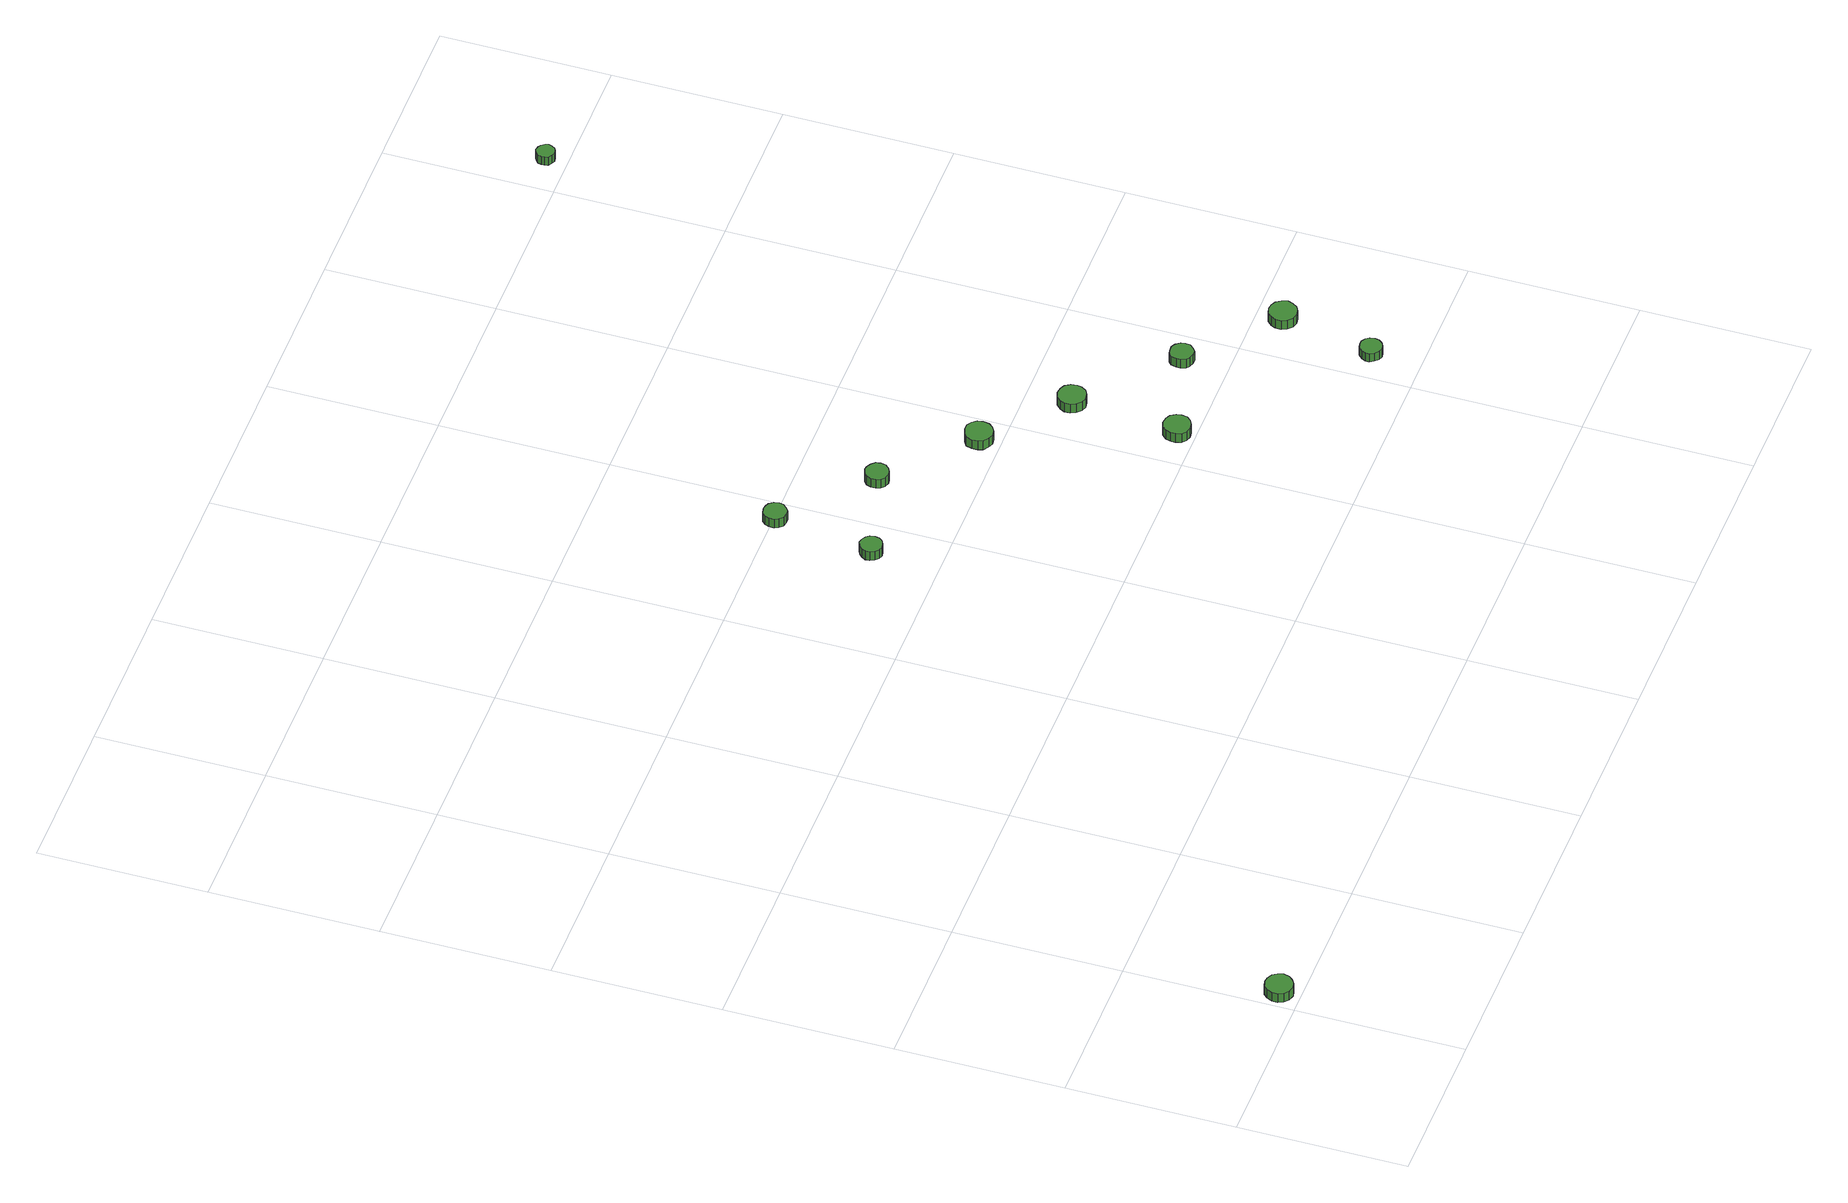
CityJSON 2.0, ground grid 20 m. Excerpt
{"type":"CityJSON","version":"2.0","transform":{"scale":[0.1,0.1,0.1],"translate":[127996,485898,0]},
"CityObjects":{
"tree1":{"type":"SolitaryVegetationObject","attributes":{"function":"something"},"geometry":[{"type":"MultiSurface","lod":"1","boundaries":[[[0,1,2,3,4,5,6,7,8,9,10,11,12,13,14]],[[15,16,17,18,19,20,21,22,23,24,25,26,27,28,29]],[[0,29,28,1]],[[1,28,27,2]],[[2,27,26,3]],[[3,26,25,4]],[[4,25,24,5]],[[5,24,23,6]],[[6,23,22,7]],[[7,22,21,8]],[[8,21,20,9]],[[9,20,19,10]],[[10,19,18,11]],[[11,18,17,12]],[[12,17,16,13]],[[13,16,15,14]],[[14,15,29,0]]]}]},
"tree2":{"type":"SolitaryVegetationObject","attributes":{"function":"something"},"geometry":[{"type":"MultiSurface","lod":"1","boundaries":[[[30,31,32,33,34,35,36,37,38,39,40,41,42,43,44]],[[45,46,47,48,49,50,51,52,53,54,55,56,57,58,59]],[[30,59,58,31]],[[31,58,57,32]],[[32,57,56,33]],[[33,56,55,34]],[[34,55,54,35]],[[35,54,53,36]],[[36,53,52,37]],[[37,52,51,38]],[[38,51,50,39]],[[39,50,49,40]],[[40,49,48,41]],[[41,48,47,42]],[[42,47,46,43]],[[43,46,45,44]],[[44,45,59,30]]]}]},
"tree3":{"type":"SolitaryVegetationObject","attributes":{"function":"something"},"geometry":[{"type":"MultiSurface","lod":"1","boundaries":[[[60,61,62,63,64,65,66,67,68,69,70,71,72,73,74]],[[75,76,77,78,79,80,81,82,83,84,85,86,87,88,89]],[[60,89,88,61]],[[61,88,87,62]],[[62,87,86,63]],[[63,86,85,64]],[[64,85,84,65]],[[65,84,83,66]],[[66,83,82,67]],[[67,82,81,68]],[[68,81,80,69]],[[69,80,79,70]],[[70,79,78,71]],[[71,78,77,72]],[[72,77,76,73]],[[73,76,75,74]],[[74,75,89,60]]]}]},
"tree4":{"type":"SolitaryVegetationObject","attributes":{"function":"something"},"geometry":[{"type":"MultiSurface","lod":"1","boundaries":[[[90,91,92,93,94,95,96,97,98,99,100,101,102,103,104]],[[105,106,107,108,109,110,111,112,113,114,115,116,117,118,119]],[[90,119,118,91]],[[91,118,117,92]],[[92,117,116,93]],[[93,116,115,94]],[[94,115,114,95]],[[95,114,113,96]],[[96,113,112,97]],[[97,112,111,98]],[[98,111,110,99]],[[99,110,109,100]],[[100,109,108,101]],[[101,108,107,102]],[[102,107,106,103]],[[103,106,105,104]],[[104,105,119,90]]]}]},
"tree5":{"type":"SolitaryVegetationObject","attributes":{"function":"something"},"geometry":[{"type":"MultiSurface","lod":"1","boundaries":[[[120,121,122,123,124,125,126,127,128,129,130,131,132,133,134]],[[135,136,137,138,139,140,141,142,143,144,145,146,147,148,149]],[[120,149,148,121]],[[121,148,147,122]],[[122,147,146,123]],[[123,146,145,124]],[[124,145,144,125]],[[125,144,143,126]],[[126,143,142,127]],[[127,142,141,128]],[[128,141,140,129]],[[129,140,139,130]],[[130,139,138,131]],[[131,138,137,132]],[[132,137,136,133]],[[133,136,135,134]],[[134,135,149,120]]]}]},
"tree6":{"type":"SolitaryVegetationObject","attributes":{"function":"something"},"geometry":[{"type":"MultiSurface","lod":"1","boundaries":[[[150,151,152,153,154,155,156,157,158,159,160,161,162,163,164]],[[165,166,167,168,169,170,171,172,173,174,175,176,177,178,179]],[[150,179,178,151]],[[151,178,177,152]],[[152,177,176,153]],[[153,176,175,154]],[[154,175,174,155]],[[155,174,173,156]],[[156,173,172,157]],[[157,172,171,158]],[[158,171,170,159]],[[159,170,169,160]],[[160,169,168,161]],[[161,168,167,162]],[[162,167,166,163]],[[163,166,165,164]],[[164,165,179,150]]]}]},
"tree7":{"type":"SolitaryVegetationObject","attributes":{"function":"something"},"geometry":[{"type":"MultiSurface","lod":"1","boundaries":[[[180,181,182,183,184,185,186,187,188,189,190,191,192,193,194]],[[195,196,197,198,199,200,201,202,203,204,205,206,207,208,209]],[[180,209,208,181]],[[181,208,207,182]],[[182,207,206,183]],[[183,206,205,184]],[[184,205,204,185]],[[185,204,203,186]],[[186,203,202,187]],[[187,202,201,188]],[[188,201,200,189]],[[189,200,199,190]],[[190,199,198,191]],[[191,198,197,192]],[[192,197,196,193]],[[193,196,195,194]],[[194,195,209,180]]]}]},
"tree8":{"type":"SolitaryVegetationObject","attributes":{"function":"something"},"geometry":[{"type":"MultiSurface","lod":"1","boundaries":[[[210,211,212,213,214,215,216,217,218,219,220,221,222,223,224]],[[225,226,227,228,229,230,231,232,233,234,235,236,237,238,239]],[[210,239,238,211]],[[211,238,237,212]],[[212,237,236,213]],[[213,236,235,214]],[[214,235,234,215]],[[215,234,233,216]],[[216,233,232,217]],[[217,232,231,218]],[[218,231,230,219]],[[219,230,229,220]],[[220,229,228,221]],[[221,228,227,222]],[[222,227,226,223]],[[223,226,225,224]],[[224,225,239,210]]]}]},
"tree9":{"type":"SolitaryVegetationObject","attributes":{"function":"something"},"geometry":[{"type":"MultiSurface","lod":"1","boundaries":[[[240,241,242,243,244,245,246,247,248,249,250,251,252,253,254]],[[255,256,257,258,259,260,261,262,263,264,265,266,267,268,269]],[[240,269,268,241]],[[241,268,267,242]],[[242,267,266,243]],[[243,266,265,244]],[[244,265,264,245]],[[245,264,263,246]],[[246,263,262,247]],[[247,262,261,248]],[[248,261,260,249]],[[249,260,259,250]],[[250,259,258,251]],[[251,258,257,252]],[[252,257,256,253]],[[253,256,255,254]],[[254,255,269,240]]]}]},
"tree10":{"type":"SolitaryVegetationObject","attributes":{"function":"something"},"geometry":[{"type":"MultiSurface","lod":"1","boundaries":[[[270,271,272,273,274,275,276,277,278,279,280,281,282,283,284]],[[285,286,287,288,289,290,291,292,293,294,295,296,297,298,299]],[[270,299,298,271]],[[271,298,297,272]],[[272,297,296,273]],[[273,296,295,274]],[[274,295,294,275]],[[275,294,293,276]],[[276,293,292,277]],[[277,292,291,278]],[[278,291,290,279]],[[279,290,289,280]],[[280,289,288,281]],[[281,288,287,282]],[[282,287,286,283]],[[283,286,285,284]],[[284,285,299,270]]]}]},
"tree11":{"type":"SolitaryVegetationObject","attributes":{"function":"something"},"geometry":[{"type":"MultiSurface","lod":"1","boundaries":[[[300,301,302,303,304,305,306,307,308,309,310,311,312,313,314]],[[315,316,317,318,319,320,321,322,323,324,325,326,327,328,329]],[[300,329,328,301]],[[301,328,327,302]],[[302,327,326,303]],[[303,326,325,304]],[[304,325,324,305]],[[305,324,323,306]],[[306,323,322,307]],[[307,322,321,308]],[[308,321,320,309]],[[309,320,319,310]],[[310,319,318,311]],[[311,318,317,312]],[[312,317,316,313]],[[313,316,315,314]],[[314,315,329,300]]]}]}
},
"vertices":[
[40,26,17],[38,32,17],[34,38,17],[28,41,17],[22,42,17],[15,40,17],[10,35,17],[7,29,17],[7,22,17],[10,16,17],[15,11,17],[22,9,17],[28,10,17],[34,14,17],[38,19,17],[38,19,4],[34,14,4],[28,10,4],[22,9,4],[15,11,4],[10,16,4],[7,22,4],[7,29,4],[10,35,4],[15,40,4],[22,42,4],[28,41,4],[34,38,4],[38,32,4],[40,26,4],
[569,680,18],[568,686,18],[565,690,18],[560,693,18],[555,694,18],[550,692,18],[546,688,18],[543,683,18],[543,678,18],[546,673,18],[550,669,18],[555,667,18],[560,668,18],[565,671,18],[568,675,18],[568,675,5],[565,671,5],[560,668,5],[555,667,5],[550,669,5],[546,673,5],[543,678,5],[543,683,5],[546,688,5],[550,692,5],[555,694,5],[560,693,5],[565,690,5],[568,686,5],[569,680,5],
[587,798,18],[586,804,18],[582,809,18],[577,811,18],[572,812,18],[566,810,18],[562,806,18],[560,801,18],[560,795,18],[562,790,18],[566,786,18],[572,785,18],[577,785,18],[582,788,18],[586,793,18],[586,793,5],[582,788,5],[577,785,5],[572,785,5],[566,786,5],[562,790,5],[560,795,5],[560,801,5],[562,806,5],[566,810,5],[572,812,5],[577,811,5],[582,809,5],[586,804,5],[587,798,5],
[684,712,18],[683,718,18],[679,722,18],[674,725,18],[669,726,18],[663,724,18],[659,720,18],[657,715,18],[657,709,18],[659,704,18],[663,700,18],[669,698,18],[674,699,18],[679,702,18],[683,706,18],[683,706,5],[679,702,5],[674,699,5],[669,698,5],[663,700,5],[659,704,5],[657,709,5],[657,715,5],[659,720,5],[663,724,5],[669,726,5],[674,725,5],[679,722,5],[683,718,5],[684,712,5],
[784,626,18],[783,633,18],[779,638,18],[773,642,18],[766,642,18],[760,640,18],[754,636,18],[752,629,18],[752,622,18],[754,616,18],[760,612,18],[766,609,18],[773,610,18],[779,614,18],[783,619,18],[783,619,5],[779,614,5],[773,610,5],[766,609,5],[760,612,5],[754,616,5],[752,622,5],[752,629,5],[754,636,5],[760,640,5],[766,642,5],[773,642,5],[779,638,5],[783,633,5],[784,626,5],
[865,422,17],[864,428,17],[860,434,17],[854,437,17],[847,438,17],[841,436,17],[836,431,17],[834,425,17],[834,419,17],[836,412,17],[841,408,17],[847,406,17],[854,407,17],[860,410,17],[864,415,17],[864,415,4],[860,410,4],[854,407,4],[847,406,4],[841,408,4],[836,412,4],[834,419,4],[834,425,4],[836,431,4],[841,436,4],[847,438,4],[854,437,4],[860,434,4],[864,428,4],[865,422,4],
[874,547,17],[873,554,17],[869,560,17],[863,563,17],[856,564,17],[850,562,17],[845,557,17],[842,551,17],[842,544,17],[845,538,17],[850,533,17],[856,531,17],[863,532,17],[869,535,17],[873,541,17],[873,541,4],[869,535,4],[863,532,4],[856,531,4],[850,533,4],[845,538,4],[842,544,4],[842,551,4],[845,557,4],[850,562,4],[856,564,4],[863,563,4],[869,560,4],[873,554,4],[874,547,4],
[977,455,17],[976,460,17],[972,465,17],[967,468,17],[962,468,17],[956,467,17],[952,463,17],[950,457,17],[950,452,17],[952,446,17],[956,443,17],[962,441,17],[967,441,17],[972,444,17],[976,449,17],[976,449,4],[972,444,4],[967,441,4],[962,441,4],[956,443,4],[952,446,4],[950,452,4],[950,457,4],[952,463,4],[956,467,4],[962,468,4],[967,468,4],[972,465,4],[976,460,4],[977,455,4],
[1049,258,19],[1048,264,19],[1045,268,19],[1040,271,19],[1035,271,19],[1030,270,19],[1026,266,19],[1023,261,19],[1023,256,19],[1026,251,19],[1030,247,19],[1035,245,19],[1040,246,19],[1045,249,19],[1048,253,19],[1048,253,7],[1045,249,7],[1040,246,7],[1035,245,7],[1030,247,7],[1026,251,7],[1023,256,7],[1023,261,7],[1026,266,7],[1030,270,7],[1035,271,7],[1040,271,7],[1045,268,7],[1048,264,7],[1049,258,7],
[1078,369,17],[1076,376,17],[1072,382,17],[1066,385,17],[1060,386,17],[1053,384,17],[1048,379,17],[1045,373,17],[1045,366,17],[1048,360,17],[1053,355,17],[1060,353,17],[1066,354,17],[1072,357,17],[1076,363,17],[1076,363,4],[1072,357,4],[1066,354,4],[1060,353,4],[1053,355,4],[1048,360,4],[1045,366,4],[1045,373,4],[1048,379,4],[1053,384,4],[1060,386,4],[1066,385,4],[1072,382,4],[1076,376,4],[1078,369,4],
[1055,1224,21],[1054,1228,21],[1051,1232,21],[1048,1234,21],[1043,1235,21],[1039,1233,21],[1035,1230,21],[1034,1226,21],[1034,1222,21],[1035,1218,21],[1039,1215,21],[1043,1213,21],[1048,1214,21],[1051,1216,21],[1054,1220,21],[1054,1220,9],[1051,1216,9],[1048,1214,9],[1043,1213,9],[1039,1215,9],[1035,1218,9],[1034,1222,9],[1034,1226,9],[1035,1230,9],[1039,1233,9],[1043,1235,9],[1048,1234,9],[1051,1232,9],[1054,1228,9],[1055,1224,9]
]}
